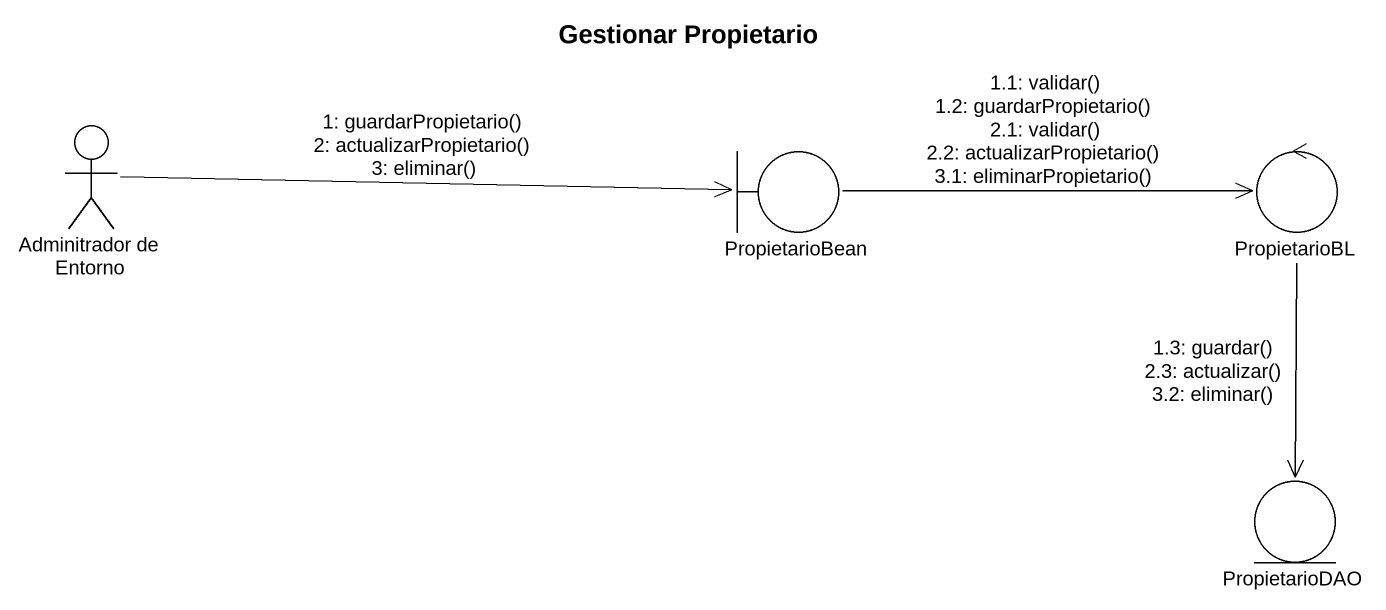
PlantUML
@startuml
title Gestionar Propietario
actor "Adminitrador de Entorno" as Adminitrador_de_Entorno
boundary PropietarioBean
control PropietarioBL
entity PropietarioDAO
Adminitrador_de_Entorno -right-> PropietarioBean : 1: guardarPropietario()\n2: actualizarPropietario()\n3: eliminar()
PropietarioBean -right-> PropietarioBL : 1.1: validar()\n1.2: guardarPropietario()\n2.1: validar()\n2.2: actualizarPropietario()\n3.1: eliminarPropietario()
PropietarioBL --> PropietarioDAO : 1.3: guardar()\n2.3: actualizar()\n3.2: eliminar()
@enduml
